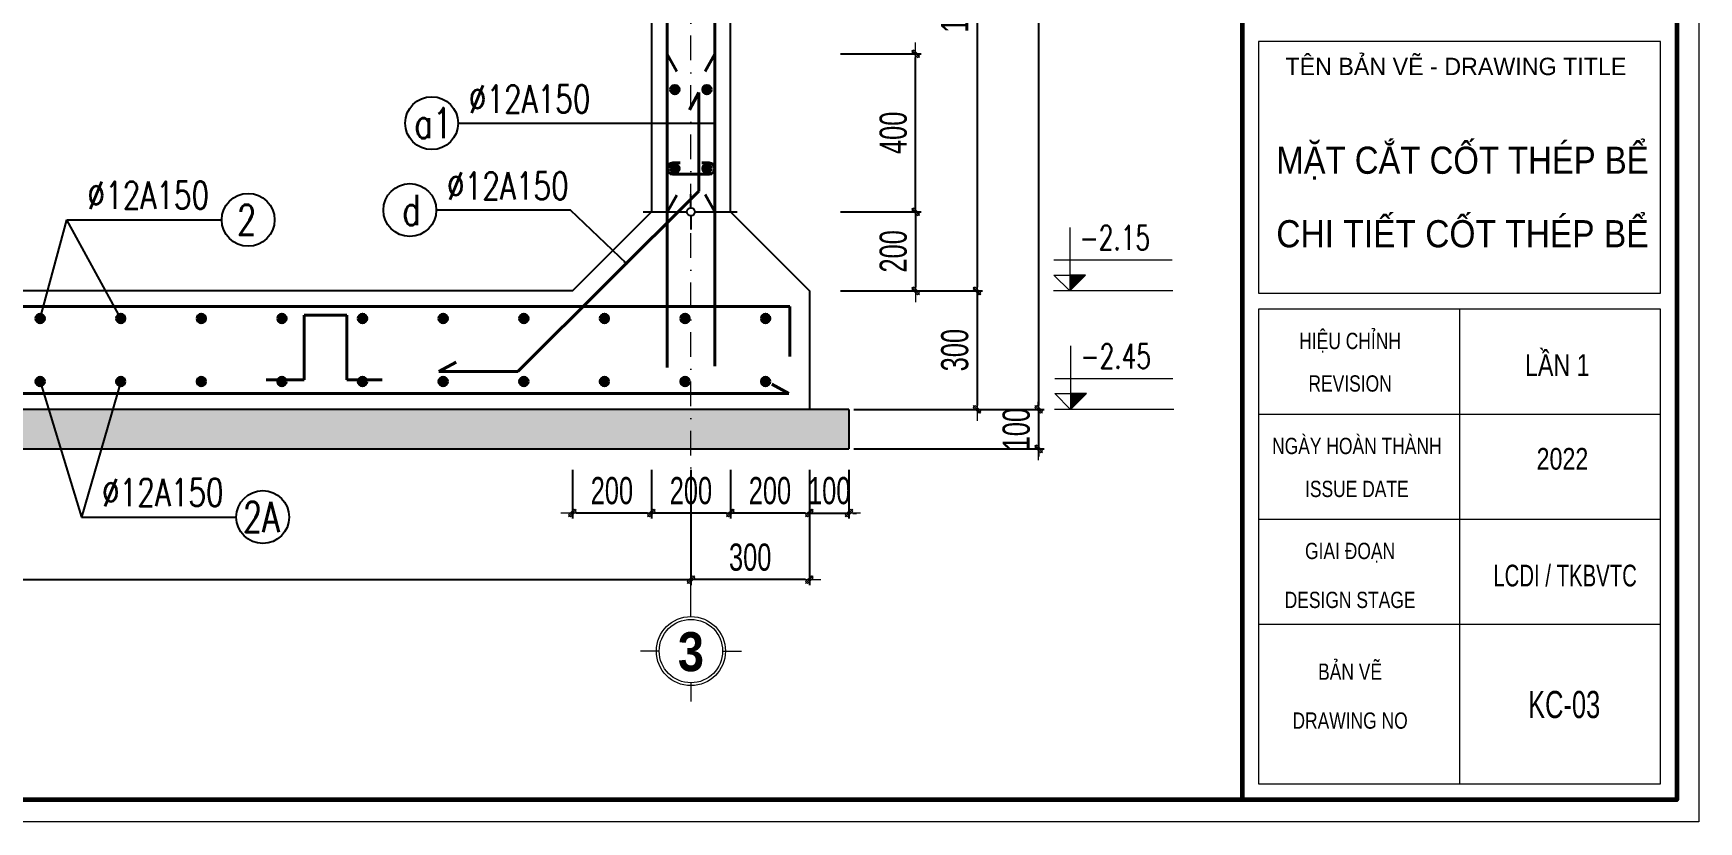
# Model space of a CAD drawing. Extents: x -192823 to 24985, y 78808 to 102574.
# Drawn here: x -50644 to -42215, y 86235 to 90226 of the extents above; entities that cross this region are included whole.
import ezdxf
from ezdxf.enums import TextEntityAlignment as Align

# ---------------------------------------------------------------- set-up
doc = ezdxf.new("R2010")
doc.units = 0
doc.header["$LTSCALE"] = 5
doc.header["$MEASUREMENT"] = 0
doc.header["$PDMODE"] = 3
doc.header["$PDSIZE"] = -5
doc.linetypes.add('DASHDOT', pattern=[1, 0.5, -0.25, 0, -0.25])
doc.layers.get('0').update_dxf_attribs({"linetype": 'CONTINUOUS', "lineweight": 25})
doc.layers.get('DEFPOINTS').update_dxf_attribs({"linetype": 'CONTINUOUS', "lineweight": 9})
for name, color, linetype, lineweight in [('06', 6, 'CONTINUOUS', 40), ('EG Hatch', 252, 'CONTINUOUS', 9), ('EG Khac', 4, 'CONTINUOUS', 18), ('EG Net dam3', 1, 'CONTINUOUS', 60), ('ISO', 153, 'CONTINUOUS', 15), ('Khungten_LCDI', 7, 'CONTINUOUS', 25), ('KICHTHUOC', 167, 'CONTINUOUS', 15), ('LC Dim', 8, 'CONTINUOUS', 18), ('LC ISO', 153, 'CONTINUOUS', 13), ('LC Net dam2', 6, 'CONTINUOUS', 40), ('LC Net thay', 7, 'CONTINUOUS', 25), ('LC Net truc', 79, 'DASHDOT', 13), ('LC Text1', 3, 'CONTINUOUS', 20), ('LC Text2', 7, 'CONTINUOUS', 25), ('Thep', 6, 'CONTINUOUS', 50)]:
    doc.layers.add(name, color=color, linetype=linetype, lineweight=lineweight)
doc.layers.add('BORDER', color=3, linetype='CONTINUOUS')
doc.styles.add('EG 2', font='vnromadi.shx', dxfattribs={"width": 0.75})
doc.styles.add('HOATBIF', font='hoatbif.shx', dxfattribs={"width": 0.7})
doc.styles.add('Khungten', font='', dxfattribs={"width": 0.9, "height": 5000})
doc.styles.add('LC 1', font='')
doc.styles.add('LC 3', font='vnsimli.shx', dxfattribs={"width": 0.75})
doc.styles.add('Title', font='', dxfattribs={"width": 0.8})
doc.styles.get('Khungten').set_extended_font_data('.VnAvantH')
doc.styles.get('LC 1').set_extended_font_data('.VnAvantH', bold=True)
doc.styles.get('Title').set_extended_font_data('.VnBlackH')
doc.dimstyles.new('1-100(1-50)', dxfattribs={"dimscale": 59, "dimtxt": 2.5, "dimasz": 0.35, "dimexe": 0.5, "dimexo": 0, "dimgap": 0.8, "dimtad": 1, "dimdec": 0, "dimzin": 0, "dimdsep": 46, "dimtxsty": 'HOATBIF', "dimblk1": 'DOT', "dimblk2": 'DOT', "dimsah": 1, "dimcen": -1, "dimdle": 1, "dimclrd": 256, "dimclre": 256, "dimclrt": 4, "dimadec": 3, "dimazin": 2, "dimtfac": 0.3333333333333333, "dimtdec": 0, "dimtix": 1, "dimtmove": 2, "dimatfit": 3, "dimldrblk": 'DOT', "dimfxl": 1, "dimtvp": 0.8333333333333334, "dimtolj": 1, "dimtzin": 0, "dimarcsym": 0})

# ---------------------------------------------------------------- blocks, each defined once
blk = doc.blocks.new('ha tang Nui Beo')
at = {"layer": 'DEFPOINTS', "lineweight": 0}
blk.add_lwpolyline([(-1199.999999587424, -14849.99999999255), (-1199.999999587424, 14849.99999999255), (40799.99891110789, 14849.99999999255), (40799.99891110789, -14849.99999999255)], close=True, dxfattribs=at)
at = {"layer": 'Khungten_LCDI', "color": 5, "lineweight": 60}
blk.add_line((36600.02574175131, 14649.99999999255), (36600.02574175131, -14649.99999999255), dxfattribs=at)
at = {"layer": 'Khungten_LCDI', "color": 5, "lineweight": 25}
blk.add_line((40599.99891116749, -14649.99999999255), (40599.99891116749, 14649.99999999255), dxfattribs=at)
at = {"layer": 'Khungten_LCDI', "color": 9, "lineweight": 15}
for p, q in [((38600.0123264743, -10133.35492102057), (38600.0123264743, -14500.00080568343)), ((40449.99971687328, -11100.01639542729), (36750.02493607532, -11100.01639542729)), ((40449.99971687328, -12066.67786983401), (36750.02493607532, -12066.67786983401)), ((40449.99971687328, -13033.33934423327), (36750.02493607532, -13033.33934423327))]:
    blk.add_line(p, q, dxfattribs=at)
at = {"layer": 'Khungten_LCDI', "color": 5, "lineweight": 60}
blk.add_lwpolyline([(-4.656612873077393e-09, -14649.99999999255), (-4.656612873077393e-09, 14649.99999999255), (40599.99891116749, 14649.99999999255), (40599.99891116749, -14649.99999999255)], close=True, dxfattribs=at)
at = {"layer": 'Khungten_LCDI', "color": 9, "lineweight": 15}
for points in [[(36750.02493607532, -9983.355726711452), (40449.99971687328, -9983.355726711452), (40449.99971687328, -7667.313498102129), (36750.02493607532, -7667.313498102129)], [(36750.02493607532, -14500.00080568343), (40449.99971687328, -14500.00080568343), (40449.99971687328, -10133.35492102057), (36750.02493607532, -10133.35492102057)]]:
    blk.add_lwpolyline(points, close=True, dxfattribs=at)
at = {"color": 7, "style": 'Khungten'}
blk.add_text('tªn b¶n vÏ - drawing title', height=159.9999958502171, dxfattribs=at).set_placement((38565.57105227839, -7977.244468249381), align=Align.CENTER)
at = {"color": 7}
for s, height, style, width, p in [('hiÖu chØnh', 149.9999961095785, 'Khungten', 0.8, (37591.68987771403, -10499.41199288517)), ('revision', 149.9999961095785, 'Khungten', 0.8, (37591.68987771403, -10890.99042762071)), ('ngµy hoµn thµnh', 149.9999961095785, 'Khungten', 0.8, (37654.037754233, -11466.07346729934)), ('issue date', 149.9999961095785, 'Khungten', 0.8, (37654.037754233, -11861.50349316746)), ('giai ®o¹n', 149.9999961095785, 'Khungten', 0.8, (37591.68987771403, -12432.73494169861)), ('lcdi / TKbvtc', 199.9999948127713, 'Title', 0.7, (39570.58753758203, -12684.13589687645)), ('design stage', 149.9999961095785, 'Khungten', 0.8, (37591.68987771403, -12883.1508423388)), ('b¶n vÏ', 149.9999961095785, 'Khungten', 0.8, (37591.68987771403, -13543.73938007653)), ('drawing nO', 149.9999961095785, 'Khungten', 0.8, (37591.68987771403, -13994.15528071672))]:
    blk.add_text(s, height=height, dxfattribs=dict(at, style=style, width=width)).set_placement(p, align=Align.CENTER)
at = {"color": 7, "style": 'Khungten', "width": 0.8}
for tag, p in [('REVISION', (39498.75262444746, -10746.30395446718)), ('NGAYHT', (39546.0741361035, -11609.37091637403))]:
    blk.add_attdef(tag, text='', height=199.998925739526, dxfattribs=at).set_placement(p, align=Align.CENTER)
at = {"layer": 'LC Text1', "style": 'Title', "width": 1.48591522556321}
for tag, p, p2 in [('TENBANVE1', (36912.65764486324, -8885.760238945484), (40339.14494543802, -8885.760238945484)), ('TENBANVE2', (36912.65764486324, -9562.465564332902), (40339.14494543802, -9562.465564332902))]:
    blk.add_attdef(tag, text='', height=249.9999935159641, dxfattribs=at).set_placement(p, p2, align=Align.FIT)
at = {"layer": 'LC Text1', "style": 'Title', "width": 0.7}
blk.add_attdef('SOBANVE', text='', height=249.9999935159641, dxfattribs=at).set_placement((39561.9822352482, -13896.18071823567), align=Align.CENTER)
blk = doc.blocks.new('DOT')
at = {"layer": 'KICHTHUOC'}
blk.add_line((-3, 0), (3, 0), dxfattribs=at)
at = {"layer": 'KICHTHUOC', "color": 4}
blk.add_line((-1, -1), (1, 1), dxfattribs=at)
blk.add_lwpolyline([(0.5, 1), (-1, -0.5), (-0.5, -1), (1, 0.5)], close=True, dxfattribs=at)
blk = doc.blocks.new('*D522')
at = {"layer": 'DEFPOINTS', "color": 0, "transparency": 16777216}
for p in [(-47115.61991328925, 88016.50410614224), (-46715.61991328934, 88016.50410614224), (-47115.61991328925, 87797.34208210031)]:
    blk.add_point(p, dxfattribs=at)
at = {"layer": 'LC Dim', "lineweight": -2, "transparency": 16777216}
for p, q in [((-47115.61991328925, 88016.50410614224), (-47115.61991328925, 87769.84208210031)), ((-46715.61991328934, 88016.50410614224), (-46715.61991328934, 87769.84208210031)), ((-46734.86991328934, 87797.34208210031), (-47096.36991328925, 87797.34208210031))]:
    blk.add_line(p, q, dxfattribs=at)
at = {"layer": 'LC Dim', "lineweight": -2, "transparency": 16777216, "xscale": 19.25, "yscale": 19.25, "zscale": 19.25, "rotation": 180}
blk.add_blockref('DOT', (-47115.61991328925, 87797.34208210031), dxfattribs=at)
at = {"layer": 'LC Dim', "lineweight": -2, "transparency": 16777216, "xscale": 19.25, "yscale": 19.25, "zscale": 19.25}
blk.add_blockref('DOT', (-46715.61991328934, 87797.34208210031), dxfattribs=at)
at = {"layer": 'LC Dim', "color": 4, "transparency": 16777216, "insert": (-46915.61991328929, 87910.09208210031), "char_height": 137.5, "attachment_point": 5, "style": 'HOATBIF'}
blk.add_mtext('\\A1;200', dxfattribs=at)
blk = doc.blocks.new('*D523')
at = {"layer": 'DEFPOINTS', "color": 0, "transparency": 16777216}
for p in [(-47515.61991328916, 88016.50410614224), (-47115.61991328925, 88016.50410614224), (-47515.61991328916, 87797.34208210031)]:
    blk.add_point(p, dxfattribs=at)
at = {"layer": 'LC Dim', "lineweight": -2, "transparency": 16777216}
for p, q in [((-47515.61991328916, 88016.50410614224), (-47515.61991328916, 87769.84208210031)), ((-47115.61991328925, 88016.50410614224), (-47115.61991328925, 87769.84208210031)), ((-47134.86991328925, 87797.34208210031), (-47496.36991328916, 87797.34208210031))]:
    blk.add_line(p, q, dxfattribs=at)
at = {"layer": 'LC Dim', "lineweight": -2, "transparency": 16777216, "xscale": 19.25, "yscale": 19.25, "zscale": 19.25, "rotation": 180}
blk.add_blockref('DOT', (-47515.61991328916, 87797.34208210031), dxfattribs=at)
at = {"layer": 'LC Dim', "lineweight": -2, "transparency": 16777216, "xscale": 19.25, "yscale": 19.25, "zscale": 19.25}
blk.add_blockref('DOT', (-47115.61991328925, 87797.34208210031), dxfattribs=at)
at = {"layer": 'LC Dim', "color": 4, "transparency": 16777216, "insert": (-47315.61991328921, 87910.09208210031), "char_height": 137.5, "attachment_point": 5, "style": 'HOATBIF'}
blk.add_mtext('\\A1;200', dxfattribs=at)
blk = doc.blocks.new('*D524')
at = {"layer": 'DEFPOINTS', "color": 0, "transparency": 16777216}
for p in [(-47915.61991328916, 88016.50410614224), (-47515.61991328916, 88016.50410614224), (-47915.61991328916, 87797.34208210031)]:
    blk.add_point(p, dxfattribs=at)
at = {"layer": 'LC Dim', "lineweight": -2, "transparency": 16777216}
for p, q in [((-47915.61991328916, 88016.50410614224), (-47915.61991328916, 87769.84208210031)), ((-47515.61991328916, 88016.50410614224), (-47515.61991328916, 87769.84208210031)), ((-47534.86991328916, 87797.34208210031), (-47896.36991328916, 87797.34208210031))]:
    blk.add_line(p, q, dxfattribs=at)
at = {"layer": 'LC Dim', "lineweight": -2, "transparency": 16777216, "xscale": 19.25, "yscale": 19.25, "zscale": 19.25, "rotation": 180}
blk.add_blockref('DOT', (-47915.61991328916, 87797.34208210031), dxfattribs=at)
at = {"layer": 'LC Dim', "lineweight": -2, "transparency": 16777216, "xscale": 19.25, "yscale": 19.25, "zscale": 19.25}
blk.add_blockref('DOT', (-47515.61991328916, 87797.34208210031), dxfattribs=at)
at = {"layer": 'LC Dim', "color": 4, "transparency": 16777216, "insert": (-47715.61991328916, 87910.09208210031), "char_height": 137.5, "attachment_point": 5, "style": 'HOATBIF'}
blk.add_mtext('\\A1;200', dxfattribs=at)
blk = doc.blocks.new('*D525')
at = {"layer": 'DEFPOINTS', "color": 0, "transparency": 16777216}
for p in [(-46715.61991328934, 88016.50410614224), (-46515.61991328911, 88016.50410614224), (-46515.61991328911, 87797.34208210031)]:
    blk.add_point(p, dxfattribs=at)
at = {"layer": 'LC Dim', "lineweight": -2, "transparency": 16777216}
for p, q in [((-46715.61991328934, 88016.50410614224), (-46715.61991328934, 87769.84208210031)), ((-46515.61991328911, 88016.50410614224), (-46515.61991328911, 87769.84208210031)), ((-46734.86991328934, 87797.34208210031), (-46754.11991328934, 87797.34208210031)), ((-46715.61991328934, 87797.34208210031), (-46515.61991328911, 87797.34208210031)), ((-46496.36991328911, 87797.34208210031), (-46477.11991328911, 87797.34208210031))]:
    blk.add_line(p, q, dxfattribs=at)
at = {"layer": 'LC Dim', "lineweight": -2, "transparency": 16777216, "xscale": 19.25, "yscale": 19.25, "zscale": 19.25}
blk.add_blockref('DOT', (-46715.61991328934, 87797.34208210031), dxfattribs=at)
at = {"layer": 'LC Dim', "lineweight": -2, "transparency": 16777216, "xscale": 19.25, "yscale": 19.25, "zscale": 19.25, "rotation": 180}
blk.add_blockref('DOT', (-46515.61991328911, 87797.34208210031), dxfattribs=at)
at = {"layer": 'LC Dim', "color": 4, "transparency": 16777216, "insert": (-46615.61991328922, 87910.09208210031), "char_height": 137.5, "attachment_point": 5, "style": 'HOATBIF'}
blk.add_mtext('\\A1;100', dxfattribs=at)
blk = doc.blocks.new('TTRUC')
at = {"layer": 'ISO'}
for p, q in [((0, 6.94551799677526), (0, 10.70723588355474)), ((-6.370037248838798, 0), (-10.13175513561828, 0)), ((6.370037248838798, 0), (10.13175513561828, 0)), ((0, -6.370037248838798), (0, -10.13175513561828))]:
    blk.add_line(p, q, dxfattribs=at)
blk.add_circle((0, 0), 6.370037248838798, dxfattribs=at)
at = {"layer": 'KICHTHUOC'}
blk.add_circle((0, 0), 6.94551799677526, dxfattribs=at)
blk = doc.blocks.new('*D528')
at = {"layer": 'DEFPOINTS', "color": 0, "transparency": 16777216}
for p in [(-47315.61991328919, 88016.50410614224), (-46715.61991328934, 87797.34208210031), (-47315.61991328919, 87460.5695834386)]:
    blk.add_point(p, dxfattribs=at)
at = {"layer": 'LC Dim', "lineweight": -2, "transparency": 16777216}
for p, q in [((-47315.61991328919, 88016.50410614224), (-47315.61991328919, 87433.0695834386)), ((-46715.61991328934, 87797.34208210031), (-46715.61991328934, 87433.0695834386)), ((-46734.86991328934, 87460.5695834386), (-47296.36991328919, 87460.5695834386))]:
    blk.add_line(p, q, dxfattribs=at)
at = {"layer": 'LC Dim', "lineweight": -2, "transparency": 16777216, "xscale": 19.25, "yscale": 19.25, "zscale": 19.25, "rotation": 180}
blk.add_blockref('DOT', (-47315.61991328919, 87460.5695834386), dxfattribs=at)
at = {"layer": 'LC Dim', "lineweight": -2, "transparency": 16777216, "xscale": 19.25, "yscale": 19.25, "zscale": 19.25}
blk.add_blockref('DOT', (-46715.61991328934, 87460.5695834386), dxfattribs=at)
at = {"layer": 'LC Dim', "color": 4, "transparency": 16777216, "insert": (-47015.61991328927, 87573.3195834386), "char_height": 137.5, "attachment_point": 5, "style": 'HOATBIF'}
blk.add_mtext('\\A1;300', dxfattribs=at)
blk = doc.blocks.new('*D529')
at = {"layer": 'DEFPOINTS', "color": 0, "transparency": 16777216}
for p in [(-55315.61991328937, 87797.34208210031), (-47315.61991328922, 87797.34208210031), (-47315.61991328922, 87460.5695834386)]:
    blk.add_point(p, dxfattribs=at)
at = {"layer": 'LC Dim', "lineweight": -2, "transparency": 16777216}
for p, q in [((-55315.61991328937, 87797.34208210031), (-55315.61991328937, 87433.0695834386)), ((-47315.61991328922, 87797.34208210031), (-47315.61991328922, 87433.0695834386)), ((-55296.36991328937, 87460.5695834386), (-47334.86991328922, 87460.5695834386))]:
    blk.add_line(p, q, dxfattribs=at)
at = {"layer": 'LC Dim', "lineweight": -2, "transparency": 16777216, "xscale": 19.25, "yscale": 19.25, "zscale": 19.25, "rotation": 180}
blk.add_blockref('DOT', (-55315.61991328937, 87460.5695834386), dxfattribs=at)
at = {"layer": 'LC Dim', "lineweight": -2, "transparency": 16777216, "xscale": 19.25, "yscale": 19.25, "zscale": 19.25}
blk.add_blockref('DOT', (-47315.61991328922, 87460.5695834386), dxfattribs=at)
at = {"layer": 'LC Dim', "color": 4, "transparency": 16777216, "insert": (-51315.61991328929, 87573.3195834386), "char_height": 137.5, "attachment_point": 5, "style": 'HOATBIF'}
blk.add_mtext('\\A1;4000', dxfattribs=at)
blk = doc.blocks.new('*U540')
at = {"layer": 'LC Net dam2', "ltscale": 2}
for p, q in [((-100.8445079639787, -163.203091076517), (-100.8445079639787, 163.203091076517)), ((-100.8445079639787, 163.203091076517), (114.5114177101059, 163.203091076517)), ((114.5114177101059, 163.203091076517), (114.5114177100986, -163.2030910765097)), ((-293.3398678487865, -163.203091076517), (-100.8445079639787, -163.203091076517)), ((114.5114177100986, -163.2030910765097), (293.3398678487865, -163.2030910765097))]:
    blk.add_line(p, q, dxfattribs=at)
blk = doc.blocks.new('*U541')
at = {"layer": 'EG Net dam3', "color": 0, "linetype": 'ByBlock', "lineweight": -2, "transparency": 16777216}
blk.add_blockref('*U540', (12300, 0), dxfattribs=at)
blk = doc.blocks.new('thep1')
at = {"layer": '06'}
for p, q in [((-38369.01498220632, -70303.94907071487), (-38249.01498220632, -70303.94907071487)), ((-38351.44138907752, -70261.52266384367), (-38266.58857533513, -70346.37547758606)), ((-38351.44138907752, -70346.37547758606), (-38266.58857533513, -70261.52266384367)), ((-38309.01498220632, -70243.94907071487), (-38309.01498220632, -70363.94907071487))]:
    blk.add_line(p, q, dxfattribs=at)
blk.add_circle((-38309.01498220632, -70303.94907071487), 60, dxfattribs=at)
blk = doc.blocks.new('*D1105')
at = {"layer": 'DEFPOINTS', "color": 0, "transparency": 16777216}
for p in [(-46491.66268447867, 91822.19335084684), (-46491.66268447868, 88922.19335084682), (-45867.12878824875, 88922.19335084682)]:
    blk.add_point(p, dxfattribs=at)
at = {"layer": 'LC Dim', "lineweight": -2, "transparency": 16777216}
for p, q in [((-46491.66268447867, 91822.19335084684), (-45839.62878824875, 91822.19335084684)), ((-45867.12878824875, 91802.94335084684), (-45867.12878824875, 88941.44335084682)), ((-46491.66268447868, 88922.19335084682), (-45839.62878824875, 88922.19335084682))]:
    blk.add_line(p, q, dxfattribs=at)
at = {"layer": 'LC Dim', "lineweight": -2, "transparency": 16777216, "xscale": 19.25, "yscale": 19.25, "zscale": 19.25}
for p, rotation in [((-45867.12878824875, 91822.19335084684), 90), ((-45867.12878824875, 88922.19335084682), 270)]:
    blk.add_blockref('DOT', p, dxfattribs=dict(at, rotation=rotation))
at = {"layer": 'LC Dim', "color": 4, "transparency": 16777216, "insert": (-45979.87878824872, 90372.19335084682), "char_height": 137.5, "attachment_point": 5, "rotation": 90, "style": 'HOATBIF'}
blk.add_mtext('\\A1;1450', dxfattribs=at)
blk = doc.blocks.new('*D1106')
at = {"layer": 'DEFPOINTS', "color": 0, "transparency": 16777216}
for p in [(-46491.66268447868, 88922.19335084682), (-46491.66268447868, 88322.19335084679), (-45867.12878824864, 88322.19335084679)]:
    blk.add_point(p, dxfattribs=at)
at = {"layer": 'LC Dim', "lineweight": -2, "transparency": 16777216}
for p, q in [((-46491.66268447868, 88922.19335084682), (-45839.62878824864, 88922.19335084682)), ((-45867.12878824864, 88902.94335084682), (-45867.12878824864, 88341.44335084679)), ((-46491.66268447868, 88322.19335084679), (-45839.62878824864, 88322.19335084679))]:
    blk.add_line(p, q, dxfattribs=at)
at = {"layer": 'LC Dim', "lineweight": -2, "transparency": 16777216, "xscale": 19.25, "yscale": 19.25, "zscale": 19.25}
for p, rotation in [((-45867.12878824864, 88922.19335084682), 90), ((-45867.12878824864, 88322.19335084679), 270)]:
    blk.add_blockref('DOT', p, dxfattribs=dict(at, rotation=rotation))
at = {"layer": 'LC Dim', "color": 4, "transparency": 16777216, "insert": (-45979.8787882486, 88622.1933508468), "char_height": 137.5, "attachment_point": 5, "rotation": 90, "style": 'HOATBIF'}
blk.add_mtext('\\A1;300', dxfattribs=at)
blk = doc.blocks.new('*D1107')
at = {"layer": 'DEFPOINTS', "color": 0, "transparency": 16777216}
for p in [(-46491.66268447868, 93222.19335084685), (-46491.66268447868, 88322.19335084679), (-45555.94847868207, 88322.19335084679)]:
    blk.add_point(p, dxfattribs=at)
at = {"layer": 'LC Dim', "lineweight": -2, "transparency": 16777216}
for p, q in [((-46491.66268447868, 93222.19335084685), (-45528.44847868207, 93222.19335084685)), ((-45555.94847868207, 93202.94335084685), (-45555.94847868207, 88341.44335084679)), ((-46491.66268447868, 88322.19335084679), (-45528.44847868207, 88322.19335084679))]:
    blk.add_line(p, q, dxfattribs=at)
at = {"layer": 'LC Dim', "lineweight": -2, "transparency": 16777216, "xscale": 19.25, "yscale": 19.25, "zscale": 19.25}
for p, rotation in [((-45555.94847868207, 93222.19335084685), 90), ((-45555.94847868207, 88322.19335084679), 270)]:
    blk.add_blockref('DOT', p, dxfattribs=dict(at, rotation=rotation))
at = {"layer": 'LC Dim', "color": 4, "transparency": 16777216, "insert": (-45668.69847868203, 90772.19335084682), "char_height": 137.5, "attachment_point": 5, "rotation": 90, "style": 'HOATBIF'}
blk.add_mtext('\\A1;2450', dxfattribs=at)
blk = doc.blocks.new('*D1108')
at = {"layer": 'DEFPOINTS', "color": 0, "transparency": 16777216}
for p in [(-46491.66268447868, 88322.19335084679), (-46491.66268447868, 88122.19335084679), (-45555.94847868202, 88122.19335084679)]:
    blk.add_point(p, dxfattribs=at)
at = {"layer": 'LC Dim', "lineweight": -2, "transparency": 16777216}
for p, q in [((-45555.94847868202, 88341.44335084679), (-45555.94847868202, 88360.69335084679)), ((-46491.66268447868, 88322.19335084679), (-45528.44847868202, 88322.19335084679)), ((-45555.94847868202, 88322.19335084679), (-45555.94847868202, 88122.19335084679)), ((-46491.66268447868, 88122.19335084679), (-45528.44847868202, 88122.19335084679)), ((-45555.94847868202, 88102.94335084679), (-45555.94847868202, 88083.69335084679))]:
    blk.add_line(p, q, dxfattribs=at)
at = {"layer": 'LC Dim', "lineweight": -2, "transparency": 16777216, "xscale": 19.25, "yscale": 19.25, "zscale": 19.25}
for p, rotation in [((-45555.94847868202, 88322.19335084679), 270), ((-45555.94847868202, 88122.19335084679), 90)]:
    blk.add_blockref('DOT', p, dxfattribs=dict(at, rotation=rotation))
at = {"layer": 'LC Dim', "color": 4, "transparency": 16777216, "insert": (-45668.69847868199, 88222.19335084679), "char_height": 137.5, "attachment_point": 5, "rotation": 90, "style": 'HOATBIF'}
blk.add_mtext('\\A1;100', dxfattribs=at)
blk = doc.blocks.new('*D1110')
at = {"layer": 'DEFPOINTS', "color": 0, "transparency": 16777216}
for p in [(-46559.2367976839, 90122.19859621467), (-46178.3090978152, 90122.19859621467), (-46559.2367976839, 89322.19335084688)]:
    blk.add_point(p, dxfattribs=at)
at = {"layer": 'LC Dim', "lineweight": -2, "transparency": 16777216}
for p, q in [((-46559.2367976839, 90122.19859621467), (-46150.8090978152, 90122.19859621467)), ((-46178.3090978152, 89341.44335084688), (-46178.3090978152, 90102.94859621467)), ((-46559.2367976839, 89322.19335084688), (-46150.8090978152, 89322.19335084688))]:
    blk.add_line(p, q, dxfattribs=at)
at = {"layer": 'LC Dim', "lineweight": -2, "transparency": 16777216, "xscale": 19.25, "yscale": 19.25, "zscale": 19.25}
for p, rotation in [((-46178.3090978152, 90122.19859621467), 90), ((-46178.3090978152, 89322.19335084688), 270)]:
    blk.add_blockref('DOT', p, dxfattribs=dict(at, rotation=rotation))
at = {"layer": 'LC Dim', "color": 4, "transparency": 16777216, "insert": (-46291.05909781517, 89722.19597353078), "char_height": 137.5, "attachment_point": 5, "rotation": 90, "style": 'HOATBIF'}
blk.add_mtext('\\A1;400', dxfattribs=at)
blk = doc.blocks.new('*D1111')
at = {"layer": 'DEFPOINTS', "color": 0, "transparency": 16777216}
for p in [(-46559.2367976839, 89322.19335084688), (-46559.2367976839, 88922.19335084682), (-46178.30909781519, 88922.19335084682)]:
    blk.add_point(p, dxfattribs=at)
at = {"layer": 'LC Dim', "lineweight": -2, "transparency": 16777216}
for p, q in [((-46559.2367976839, 89322.19335084688), (-46150.80909781519, 89322.19335084688)), ((-46178.30909781519, 89302.94335084688), (-46178.30909781519, 88941.44335084682)), ((-46559.2367976839, 88922.19335084682), (-46150.80909781519, 88922.19335084682))]:
    blk.add_line(p, q, dxfattribs=at)
at = {"layer": 'LC Dim', "lineweight": -2, "transparency": 16777216, "xscale": 19.25, "yscale": 19.25, "zscale": 19.25}
for p, rotation in [((-46178.30909781519, 89322.19335084688), 90), ((-46178.30909781519, 88922.19335084682), 270)]:
    blk.add_blockref('DOT', p, dxfattribs=dict(at, rotation=rotation))
at = {"layer": 'LC Dim', "color": 4, "transparency": 16777216, "insert": (-46291.05909781515, 89122.19335084685), "char_height": 137.5, "attachment_point": 5, "rotation": 90, "style": 'HOATBIF'}
blk.add_mtext('\\A1;200', dxfattribs=at)
blk = doc.blocks.new('CT')
at = {"layer": 'EG Khac'}
blk.add_hatch(color=252, dxfattribs=at).paths.add_polyline_path([(3.250706634060634, 1.596954857551424), (1.638695725137154, 1.596954857551395), (1.638695725137154, -5.456968210637569e-12)])
at = {"layer": 'EG Khac', "color": 9, "ltscale": 50}
for p, q in [((0.045990828279173, 3.140833880472456), (11.99931321454051, 3.140833880472456)), ((12.09109892264803, 0), (0, 0))]:
    blk.add_line(p, q, dxfattribs=at)
for points in [[(1.638695725137154, 6.427505574464249), (1.638695725137154, -5.456968210637569e-12)], [(1.638695725137154, -5.456968210637569e-12), (0.02668481649743626, 1.596954857551395), (1.638695725137154, 1.596954857551395)], [(1.638695725137154, -5.456968210637569e-12), (3.250706634060634, 1.596954857551395), (1.638695725137154, 1.596954857551395)]]:
    blk.add_lwpolyline(points, dxfattribs=at)
at = {"layer": 'EG Khac', "color": 3, "style": 'EG 2', "width": 0.75}
blk.add_attdef('CT', (2.638695725137154, 4.140833880472456), '', height=2.2, dxfattribs=at)

msp = doc.modelspace()

# ---------------------------------------------------------------- hatches: boundary and pattern name
at = {"layer": 'EG Hatch'}
h = msp.add_hatch(dxfattribs=at)
h.set_pattern_fill('AR-CONC', color=256, scale=30, style=0)
h.set_pattern_definition([(49.99999999999999, (55361.5239632282, -90476.88049654305), (215.178054780226, -18.82564049477853), [22.5, -247.5]), (355, (55361.5239632282, -90476.88049654305), (-41.6254000839, 225.6576401100035), [18, -198]), (100.4514, (55379.4554672282, -90478.44929854304), (173.5528145142065, 206.8318626182861), [19.122057, -210.3426336]), (46.18420000000001, (55361.5239632282, -90416.88049654305), (320.1723145876933, -49.65570429870542), [33.75, -371.25]), (96.6356, (55388.2049867282, -90421.01848864305), (280.398811664611, 292.2353612701325), [28.6830864, -315.5139]), (351.1842, (55361.5239632282, -90416.88049654305), (280.3985835400882, 292.2355802775974), [27, -297]), (21, (55391.5239632282, -90431.88049654305), (179.0721156355385, -120.7856671996016), [22.5, -247.5]), (326.0000000000001, (55391.5239632282, -90431.88049654305), (72.99459957647451, 217.5450135140559), [18, -198]), (71.4514, (55406.4466331282, -90441.94597834305), (252.066788574447, 96.75914901298572), [19.122057, -210.3426336]), (37.50000000000001, (55361.5239632282, -90476.88049654305), (3.647956595187201, 99.86815614939344), [0, -195.6, 0, -201, 0, -198.75]), (7.499999999999999, (55361.5239632282, -90476.88049654305), (78.92086123264458, 118.3235135647081), [0, -114.6, 0, -191.1, 0, -75.75]), (327.5, (55294.6239632282, -90476.88049654305), (160.1467308517227, -6.766461520313927), [0, -75, 0, -234, 0, -310.5]), (317.5, (55264.6239632282, -90476.88049654305), (174.9558508027159, 30.03149469969532), [0, -97.5, 0, -155.4, 0, -220.5])])
h.paths.add_polyline_path([(-46515.61991328899, 88122.19335084676), (-46515.61991328899, 88322.19335084676), (-46715.61991328922, 88322.19335084676), (-63915.6199132894, 88322.19335084676), (-64115.61991328963, 88322.19335084676), (-64115.61991328963, 88122.19335084676)])

# ---------------------------------------------------------------- linework, layer by layer
at = {"layer": 'BORDER', "color": 2}
for points in [[(-47315.61991328934, 89342.19335084685), (-47315.61991328934, 89412.19335084679)], [(-47315.61991328934, 89342.19335084679), (-47315.61991328934, 89408.19335084679)], [(-47558.0970283588, 89322.20520489858), (-47335.61991328934, 89322.19335084679)], [(-47315.61991328934, 89302.19335084679), (-47315.61991328934, 89232.19335084679)], [(-47295.61991328934, 89322.19335084679), (-47081.13839526633, 89322.19335084679)]]:
    msp.add_lwpolyline(points, dxfattribs=at)
msp.add_circle((-47315.61991328934, 89322.19335084679), 20, dxfattribs=at)
at = {"layer": 'LC Net dam2', "ltscale": 2}
for p, q in [((-47436.04430003979, 93067.8703203237), (-47436.03075348599, 88534.60149215786, 4.803427799858215e-08)), ((-47195.26909444611, 88541.51768449513), (-47195.26909444635, 93089.78650447546)), ((-47436.03310129912, 90120.28235672002, 2.86594879821691e-09), (-47387.4359439659, 90033.23072377864, 2.86594879821691e-09)), ((-47195.26909444616, 90122.19859621464, -3.678076010945865e-08), (-47243.86625177937, 90035.14696327326, -3.678076010945865e-08)), ((-47195.20672527955, 90120.28235672002, 2.86594879821691e-09), (-47243.80388261277, 90033.23072377864, 2.86594879821691e-09)), ((-47274.92068679103, 89926.35812723842), (-47323.51784412422, 89839.30649429707)), ((-47274.920686791, 89426.3581272383), (-47274.92068679103, 89926.35812723842)), ((-48191.26707602009, 88513.4945547572), (-47274.92068679101, 89426.35812723829)), ((-47436.03310129912, 89320.28235671988, 3.971132042950455e-08), (-47387.4359439659, 89407.33398966126, 3.971132042950455e-08)), ((-47195.26909444616, 89322.1985962145), (-47243.86625177937, 89409.25022915588)), ((-63826.29202321402, 88842.54416961808), (-46815.54247933959, 88842.54416961808)), ((-46815.54247933959, 88842.54416961808), (-46815.54247933959, 88590.48406522101)), ((-48591.26707602009, 88513.4945547572), (-48504.21544307869, 88562.0917120904)), ((-48191.26707602009, 88513.4945547572), (-48591.26707602009, 88513.4945547572)), ((-46819.51458926529, 88401.84253191776), (-46906.56622220667, 88450.43968925098)), ((-46819.51458926531, 88401.84253191776), (-63822.31991328986, 88401.84253191776))]:
    msp.add_line(p, q, dxfattribs=at)
msp.add_lwpolyline([(-47259.66864623294, 89569.91426799314), (-47223.66864623294, 89569.91426799314, -0.9999999999999999), (-47223.66864623294, 89512.31426799313), (-47406.43610955056, 89512.31557685112, -0.9999999999999999), (-47406.43610955073, 89569.91557685113), (-47370.43610955073, 89569.91557685113)], format="xyb", dxfattribs=at)
at = {"layer": 'LC Net thay'}
for p, q in [((-47115.61991328911, 89322.19335084679), (-47115.6199132894, 93222.19335084673)), ((-47915.61991328905, 88922.19335084679), (-47515.61991328905, 89322.19335084679)), ((-47115.61991328913, 89322.19335084679), (-46715.61991328922, 88922.19335084668)), ((-47915.61991328905, 88922.19335084679), (-62715.61991328957, 88922.19335084685)), ((-46715.61991328922, 88922.19335084668), (-46715.61991328922, 88322.19335084673)), ((-46715.61991328922, 88322.19335084676), (-63915.6199132894, 88322.19335084676)), ((-46515.61991328899, 88322.19335084676), (-46715.61991328922, 88322.19335084676)), ((-46515.61991328899, 88322.19335084676), (-46515.61991328899, 88122.19335084676)), ((-64115.61991328963, 88122.19335084676), (-46515.61991328899, 88122.19335084676))]:
    msp.add_line(p, q, dxfattribs=at)
at = {"layer": 'LC Net thay', "elevation": -1.203576943814311e-10}
msp.add_lwpolyline([(-55115.61991328905, 93022.19335084685), (-47515.61991328905, 93022.19335084673), (-47515.61991328905, 89322.19335084679)], dxfattribs=at)
at = {"layer": 'LC Net truc', "ltscale": 50}
msp.add_line((-47315.61991328937, 87338.26000981798), (-47315.61991328937, 93934.22315892985), dxfattribs=at)
at = {"layer": 'LC Text2', "ltscale": 100}
for centre in [(-48627.67315788504, 89771.03747326086), (-48738.08357028573, 89331.17711705176), (-49556.23505802634, 89281.6175815475), (-49482.86119624362, 87777.13670923252)]:
    msp.add_circle(centre, 133.765917908898, dxfattribs=at)

# ---------------------------------------------------------------- block references
at = {"layer": 'EG Net dam3'}
msp.add_blockref('*U541', (-61472.45336816244, 88635.4594124933), dxfattribs=at)
at = {"layer": 'LC ISO', "xscale": 25.19610490049305, "yscale": 25.19610490049305, "zscale": 25.19610490049305}
msp.add_blockref('TTRUC', (-47315.61991328937, 87098.6387516446), dxfattribs=at)
at = {"layer": 'LC Net thay'}
ref = msp.add_blockref('ha tang Nui Beo', (-64652.77793335197, 94401.52460616869), dxfattribs=dict(at, xscale=0.5499438690155207, yscale=0.5499438690155207, zscale=0.5499438690155207))
ref.add_attrib('TENBANVE2', 'CHI TIÕT CèT THÐP BÓ', dxfattribs={"layer": 'LC Text1', "height": 137.4859636880245, "style": 'Title', "width": 0.8219572374253297}).set_placement((-44352.88817248725, 89142.70529635443), (-42468.51248927401, 89142.70529635443), align=Align.FIT)
ref.add_attrib('NGAYHT', '2022', dxfattribs={"layer": 'LC Text1', "height": 109.9881830201428, "style": 'Khungten', "width": 0.8}).set_placement((-42904.65691855915, 88017.02224755926), align=Align.CENTER)
ref.add_attrib('REVISION', 'lÇn 1', dxfattribs={"layer": 'LC Text1', "height": 109.9881830201428, "style": 'Khungten', "width": 0.8}).set_placement((-42930.68109377477, 88491.66063178467), align=Align.CENTER)
ref.add_attrib('SOBANVE', 'kc-03', dxfattribs={"layer": 'LC Text1', "height": 137.4859636880244, "style": 'Title', "width": 0.7000000000000001}).set_placement((-42895.90835696636, 86759.40521742687), align=Align.CENTER)
ref.add_attrib('TENBANVE1', 'MÆT C¾T CèT THÐP bÓ', dxfattribs={"layer": 'LC Text1', "height": 137.4859636880245, "style": 'Title', "width": 0.7857826522477245}).set_placement((-44352.88817248725, 89514.85524119149), (-42468.51248927401, 89514.85524119149), align=Align.FIT)
at = {"layer": 'LC Text1'}
ref = msp.add_blockref('CT', (-45480.487968876, 88922.1933508468), dxfattribs=dict(at, xscale=50.00000000008099, yscale=50.00000000008099, zscale=50.00000000008099))
ref.add_attrib('CT', '-2.15', (-45348.553182615, 89129.23504487298), dxfattribs={"color": 4, "height": 124.0079397243664, "style": 'LC 3', "width": 0.7})
ref = msp.add_blockref('CT', (-45475.8986834706, 88322.19335084678), dxfattribs=dict(at, xscale=50.00000000008099, yscale=50.00000000008099, zscale=50.00000000008099))
ref.add_attrib('CT', '-2.45', (-45343.9638972096, 88529.23504487296), dxfattribs={"color": 4, "height": 124.0079397243664, "style": 'LC 3', "width": 0.7})
at = {"layer": 'Thep', "yscale": 0.3599999999860302, "zscale": 0.3599999999860302}
for p, xscale, rotation in [((-22087.28543692305, 103732.3596610522), -0.3599999999860302, 270), ((-72543.95438965563, 103732.3596610522), 0.3599999999860302, 90.00000000000001), ((-22087.28543692305, 103332.3596610522), -0.3599999999860302, 270), ((-72543.95438965563, 103332.3596610522), 0.3599999999860302, 90.00000000000001), ((-64400.78498543364, 63153.75015785775), 0.3599999999860302, 180), ((-63992.78498543364, 63153.75015785775), 0.3599999999860302, 180), ((-63584.78498543364, 63153.75015785775), 0.3599999999860302, 180), ((-63176.78498543364, 63153.75015785775), 0.3599999999860302, 180), ((-62768.78498543364, 63153.75015785775), 0.3599999999860302, 180), ((-62360.78498543364, 63153.75015785775), 0.3599999999860302, 180), ((-61952.78498543364, 63153.75015785775), 0.3599999999860302, 180), ((-61544.78498543364, 63153.75015785775), 0.3599999999860302, 180), ((-61136.78498543364, 63153.75015785775), 0.3599999999860302, 180), ((-60728.78498543364, 63153.75015785775), 0.3599999999860302, 180)]:
    msp.add_blockref('thep1', p, dxfattribs=dict(at, xscale=xscale, rotation=rotation))
at = {"layer": 'Thep', "xscale": -0.3599999999860302, "yscale": 0.3599999999860302, "zscale": 0.3599999999860302}
for p in [(-64400.78498543364, 114092.1403567576), (-63992.78498543364, 114092.1403567576), (-63584.78498543364, 114092.1403567576), (-63176.78498543364, 114092.1403567576), (-62768.78498543364, 114092.1403567576), (-62360.78498543364, 114092.1403567576), (-61952.78498543364, 114092.1403567576), (-61544.78498543364, 114092.1403567576), (-61136.78498543364, 114092.1403567576), (-60728.78498543364, 114092.1403567576)]:
    msp.add_blockref('thep1', p, dxfattribs=at)

# ---------------------------------------------------------------- texts
at = {"layer": 'LC Text1', "ltscale": 0.2, "style": 'LC 1', "width": 0.9}
msp.add_text('3', height=197.285358652401, dxfattribs=at).set_placement((-47315.61991328937, 86938.1386249028), align=Align.BOTTOM_CENTER)
at = {"layer": 'LC Text2', "linetype": 'ByBlock', "style": 'LC 3', "width": 0.75}
for p in [(-48439.94871399054, 89823.95888143609), (-48550.35912639122, 89384.09852522699), (-50370.06027673998, 89337.04913441806), (-50296.68641495726, 87832.56826210309)]:
    msp.add_text('%%C12A150', height=138.8888921383897, dxfattribs=at).set_placement(p)
at = {"layer": 'LC Text2', "ltscale": 100, "style": 'LC 3', "width": 0.75}
for s, p in [('a1', (-48620.12456301535, 89771.03747326086)), ('2', (-49563.78365289604, 89281.6175815475)), ('d', (-48730.53497541603, 89331.17711705176)), ('2A', (-49490.40979111332, 87777.13670923252))]:
    msp.add_text(s, height=152.7777813522287, dxfattribs=at).set_placement(p, align=Align.MIDDLE_CENTER)

# ---------------------------------------------------------------- dimensions: what is measured, and where the dimension line sits
at = {"layer": 'LC Dim'}
for base, p1, p2, angle, picture, middle in [((-45555.94847868207, 88322.19335084679), (-46491.66268447867, 93222.19335084682), (-46491.66268447867, 88322.19335084676), 90, '*D1107', (-45668.69847868203, 90772.19335084682)), ((-45867.12878824875, 88922.19335084682), (-46491.66268447866, 91822.1933508468), (-46491.66268447867, 88922.19335084679), 90, '*D1105', (-45979.87878824872, 90372.19335084682)), ((-46178.3090978152, 90122.19859621467), (-46559.23679768389, 89322.19335084685), (-46559.23679768389, 90122.19859621464), 90, '*D1110', (-46291.05909781517, 89722.19597353078)), ((-46178.30909781519, 88922.19335084682), (-46559.23679768389, 89322.19335084685), (-46559.23679768389, 88922.19335084679), 90, '*D1111', (-46291.05909781515, 89122.19335084685)), ((-45867.12878824864, 88322.19335084679), (-46491.66268447867, 88922.19335084679), (-46491.66268447867, 88322.19335084676), 90, '*D1106', (-45979.8787882486, 88622.1933508468)), ((-45555.94847868202, 88122.19335084679), (-46491.66268447867, 88322.19335084676), (-46491.66268447867, 88122.19335084676), 90, '*D1108', (-45668.69847868199, 88222.19335084679)), ((-47915.61991328916, 87797.34208210031), (-47515.61991328916, 88016.50410614224), (-47915.61991328916, 88016.50410614224), 180, '*D524', (-47715.61991328916, 87910.09208210031)), ((-47515.61991328916, 87797.34208210031), (-47115.61991328925, 88016.50410614224), (-47515.61991328916, 88016.50410614224), 180, '*D523', (-47315.61991328921, 87910.09208210031)), ((-47115.61991328925, 87797.34208210031), (-46715.61991328934, 88016.50410614224), (-47115.61991328925, 88016.50410614224), 180, '*D522', (-46915.61991328929, 87910.09208210031)), ((-46515.61991328911, 87797.34208210031), (-46715.61991328934, 88016.50410614224), (-46515.61991328911, 88016.50410614224), 180, '*D525', (-46615.61991328922, 87910.09208210031))]:
    dim = msp.add_linear_dim(base=base, p1=p1, p2=p2, angle=angle, dimstyle='1-100(1-50)', override={"dimscale": 55, "dimlfac": 0.5}, dxfattribs=at)
    dim.commit()
    dim.dimension.update_dxf_attribs({"geometry": picture, "text_midpoint": middle})
for base, p1, p2, picture, middle in [((-47315.61991328919, 87460.5695834386), (-46715.61991328934, 87797.34208210031), (-47315.61991328919, 88016.50410614224), '*D528', (-47015.61991328927, 87573.3195834386)), ((-47315.61991328922, 87460.5695834386), (-55315.61991328937, 87797.34208210031), (-47315.61991328922, 87797.34208210031), '*D529', (-51315.61991328929, 87573.3195834386))]:
    dim = msp.add_linear_dim(base=base, p1=p1, p2=p2, dimstyle='1-100(1-50)', override={"dimscale": 55, "dimlfac": 0.5}, dxfattribs=at)
    dim.commit()
    dim.dimension.update_dxf_attribs({"geometry": picture, "text_midpoint": middle})

# ---------------------------------------------------------------- leaders
at = {"layer": 'LC ISO'}
for points in [[(-47195.26909444617, 89770.07311528138), (-48497.46452760766, 89770.00080851844), (-48493.90723997615, 89771.03747326086)], [(-47436.03424828826, 89770.06105021124), (-48497.46452760766, 89770.00080851844)], [(-50609.53959237453, 88782.71869228235), (-50473.78784029341, 89281.6175815475), (-49690.00097593523, 89281.6175815475)], [(-50201.53959237453, 88782.71869228235), (-50473.78784029341, 89281.6175815475), (-49690.00097593523, 89281.6175815475)], [(-47641.98336901337, 89060.6905637966), (-47925.15159407099, 89330.14045230934), (-48604.31765237683, 89331.17711705176)], [(-50609.53959237453, 88463.17182233297), (-50400.41397851069, 87777.13670923252), (-49616.62711415251, 87777.13670923252)], [(-50201.53959237453, 88463.17182233297), (-50400.41397851069, 87777.13670923252), (-49616.62711415251, 87777.13670923252)]]:
    msp.add_leader(points, dimstyle='1-100(1-50)', override={"dimasz": 0.25, "dimtad": 0}, dxfattribs=at)

doc.saveas('drawing.dxf')
